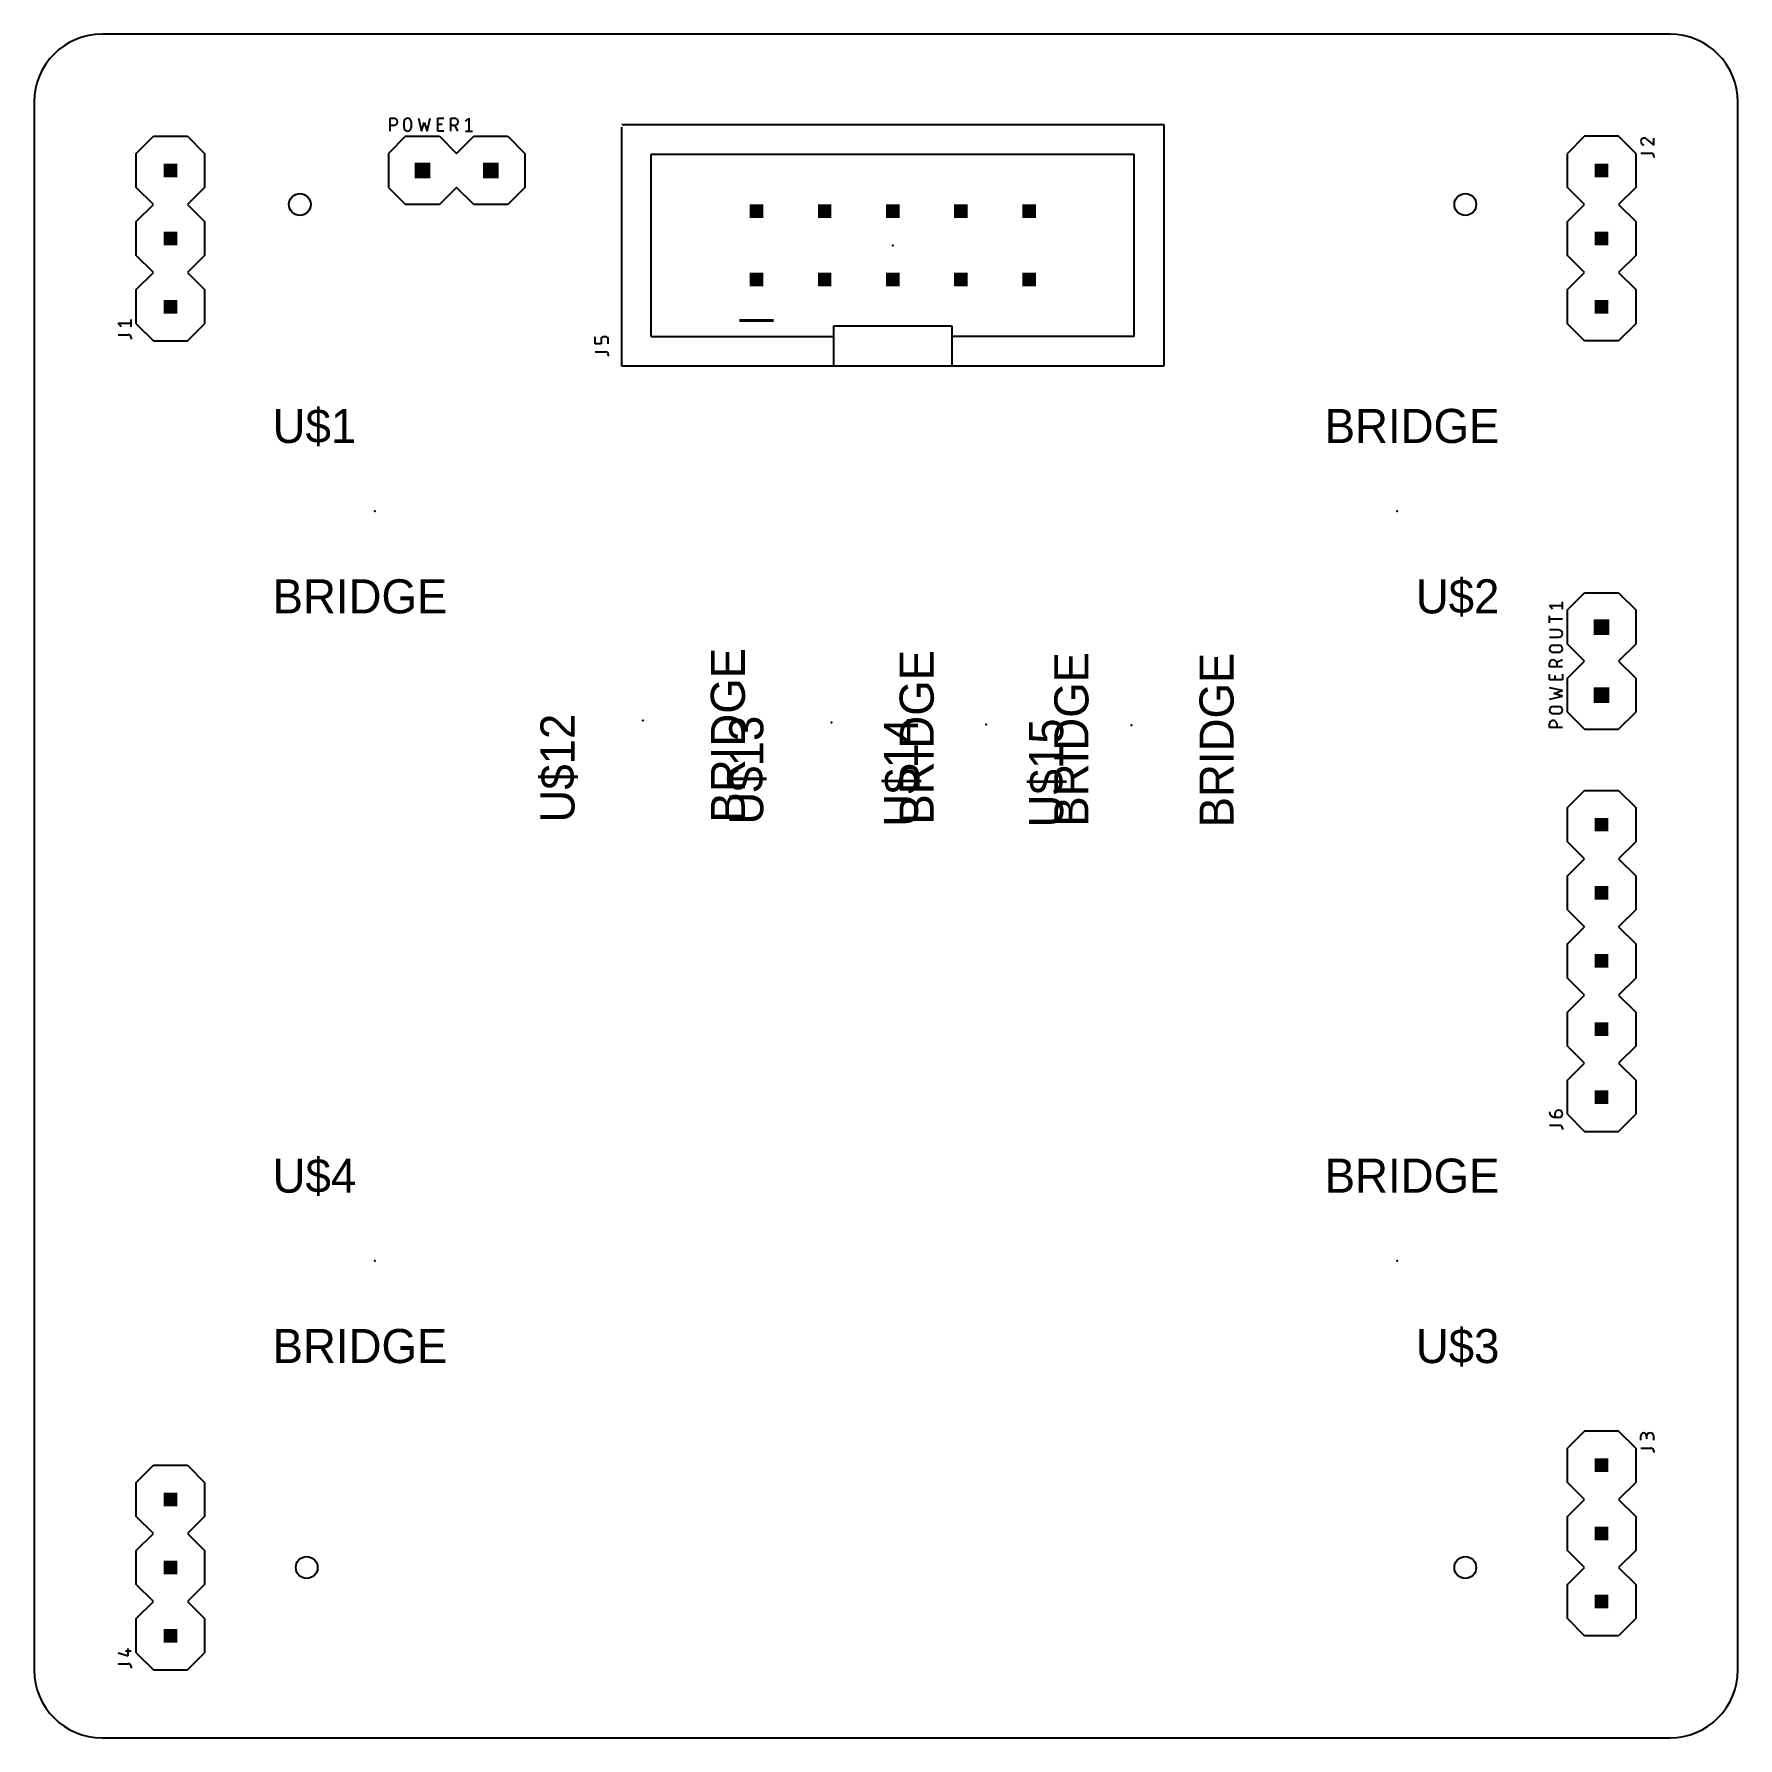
# Model space of a CAD drawing. Extents: x 0 to 63.5, y 0 to 63.5.
import ezdxf
from ezdxf.enums import TextEntityAlignment as Align

# ---------------------------------------------------------------- set-up
doc = ezdxf.new("R2010")
doc.units = 0
for name, color, linetype in [('20', 30, 'CONTINUOUS'), ('21', 253, 'CONTINUOUS'), ('22', 253, 'CONTINUOUS'), ('23', 7, 'CONTINUOUS'), ('25', 253, 'CONTINUOUS'), ('51', 253, 'CONTINUOUS')]:
    doc.layers.add(name, color=color, linetype=linetype)

# ---------------------------------------------------------------- blocks, each defined once
blk = doc.blocks.new('RECT')
blk.add_solid([(-0.5, -0.5), (0.5, -0.5), (-0.5, 0.5), (0.5, 0.5)])

msp = doc.modelspace()

# ---------------------------------------------------------------- linework, layer by layer
at = {"layer": '20'}
for p, q in [((60.96, 63.5), (2.54, 63.5)), ((0, 60.96), (0, 2.54)), ((63.5, 2.54), (63.5, 60.96)), ((2.54, 0), (60.96, 0))]:
    msp.add_line(p, q, dxfattribs=at)
for centre in [(9.906, 57.15), (53.34, 57.15), (10.16, 6.35), (53.34, 6.35)]:
    msp.add_circle(centre, 0.4064, dxfattribs=at)
for centre, start, end in [((2.54, 60.96), 90, 180), ((60.96, 60.96), 0, 90), ((2.54, 2.54), 180, 270), ((60.96, 2.54), 270, 0)]:
    msp.add_arc(centre, 2.54, start, end, dxfattribs=at)
at = {"layer": '21'}
for p, q in [((3.81, 59.055), (4.445, 59.69)), ((4.445, 59.69), (5.715, 59.69)), ((5.715, 59.69), (6.35, 59.055)), ((13.843, 59.69), (13.208, 59.055)), ((13.843, 59.69), (15.113, 59.69)), ((15.113, 59.69), (15.748, 59.055)), ((15.748, 59.055), (16.383, 59.69)), ((16.383, 59.69), (17.653, 59.69)), ((17.653, 59.69), (18.288, 59.055)), ((21.904, 60.126), (42.104, 60.126)), ((21.904, 51.126), (21.904, 60.026)), ((42.104, 60.126), (42.104, 51.126)), ((57.785, 59.69), (57.15, 59.055)), ((59.055, 59.69), (57.785, 59.69)), ((59.69, 59.055), (59.055, 59.69)), ((3.81, 57.785), (3.81, 59.055)), ((6.35, 59.055), (6.35, 57.785)), ((13.208, 59.055), (13.208, 57.785)), ((18.288, 59.055), (18.288, 57.785)), ((57.15, 57.785), (57.15, 59.055)), ((59.69, 59.055), (59.69, 57.785)), ((4.445, 57.15), (3.81, 57.785)), ((6.35, 57.785), (5.715, 57.15)), ((13.208, 57.785), (13.843, 57.15)), ((15.748, 57.785), (15.113, 57.15)), ((16.383, 57.15), (15.748, 57.785)), ((18.288, 57.785), (17.653, 57.15)), ((57.785, 57.15), (57.15, 57.785)), ((59.69, 57.785), (59.055, 57.15)), ((3.81, 56.515), (4.445, 57.15)), ((5.715, 57.15), (6.35, 56.515)), ((15.113, 57.15), (13.843, 57.15)), ((17.653, 57.15), (16.383, 57.15)), ((57.15, 56.515), (57.785, 57.15)), ((59.055, 57.15), (59.69, 56.515)), ((3.81, 55.245), (3.81, 56.515)), ((6.35, 56.515), (6.35, 55.245)), ((57.15, 55.245), (57.15, 56.515)), ((59.69, 56.515), (59.69, 55.245)), ((4.445, 54.61), (3.81, 55.245)), ((6.35, 55.245), (5.715, 54.61)), ((57.785, 54.61), (57.15, 55.245)), ((59.69, 55.245), (59.055, 54.61)), ((3.81, 53.975), (4.445, 54.61)), ((5.715, 54.61), (6.35, 53.975)), ((57.15, 53.975), (57.785, 54.61)), ((59.055, 54.61), (59.69, 53.975)), ((3.81, 52.705), (3.81, 53.975)), ((6.35, 53.975), (6.35, 52.705)), ((57.15, 52.705), (57.15, 53.975)), ((59.69, 53.975), (59.69, 52.705)), ((3.81, 52.705), (4.445, 52.07)), ((5.715, 52.07), (6.35, 52.705)), ((26.289, 52.851), (27.559, 52.851)), ((57.785, 52.07), (57.15, 52.705)), ((59.69, 52.705), (59.055, 52.07)), ((4.445, 52.07), (5.715, 52.07)), ((29.804, 51.126), (29.804, 52.626)), ((29.804, 52.626), (34.204, 52.626)), ((34.204, 52.626), (34.204, 51.126)), ((59.055, 52.07), (57.785, 52.07)), ((29.804, 51.126), (21.904, 51.126)), ((34.204, 51.126), (29.804, 51.126)), ((42.104, 51.126), (34.204, 51.126)), ((57.15, 42.037), (57.785, 42.672)), ((57.785, 42.672), (59.055, 42.672)), ((59.055, 42.672), (59.69, 42.037)), ((57.15, 40.767), (57.15, 42.037)), ((59.69, 42.037), (59.69, 40.767)), ((57.785, 40.132), (57.15, 40.767)), ((59.69, 40.767), (59.055, 40.132)), ((57.15, 39.497), (57.785, 40.132)), ((59.055, 40.132), (59.69, 39.497)), ((57.15, 38.227), (57.15, 39.497)), ((59.69, 39.497), (59.69, 38.227)), ((57.15, 38.227), (57.785, 37.592)), ((59.055, 37.592), (59.69, 38.227)), ((57.785, 37.592), (59.055, 37.592)), ((57.15, 34.671), (57.785, 35.306)), ((57.785, 35.306), (59.055, 35.306)), ((59.055, 35.306), (59.69, 34.671)), ((57.15, 33.401), (57.15, 34.671)), ((59.69, 34.671), (59.69, 33.401)), ((57.785, 32.766), (57.15, 33.401)), ((59.69, 33.401), (59.055, 32.766)), ((57.15, 32.131), (57.785, 32.766)), ((59.055, 32.766), (59.69, 32.131)), ((57.15, 30.861), (57.15, 32.131)), ((59.69, 32.131), (59.69, 30.861)), ((57.15, 30.861), (57.785, 30.226)), ((59.055, 30.226), (59.69, 30.861)), ((57.15, 29.591), (57.785, 30.226)), ((59.055, 30.226), (59.69, 29.591)), ((57.15, 28.321), (57.15, 29.591)), ((59.69, 29.591), (59.69, 28.321)), ((57.785, 27.686), (57.15, 28.321)), ((59.69, 28.321), (59.055, 27.686)), ((57.15, 27.051), (57.785, 27.686)), ((59.055, 27.686), (59.69, 27.051)), ((57.15, 25.781), (57.15, 27.051)), ((59.69, 27.051), (59.69, 25.781)), ((57.785, 25.146), (57.15, 25.781)), ((59.69, 25.781), (59.055, 25.146)), ((57.15, 24.511), (57.785, 25.146)), ((59.055, 25.146), (59.69, 24.511)), ((57.15, 23.241), (57.15, 24.511)), ((59.69, 24.511), (59.69, 23.241)), ((57.15, 23.241), (57.785, 22.606)), ((59.055, 22.606), (59.69, 23.241)), ((57.785, 22.606), (59.055, 22.606)), ((57.785, 11.43), (57.15, 10.795)), ((59.055, 11.43), (57.785, 11.43)), ((59.69, 10.795), (59.055, 11.43)), ((57.15, 9.525), (57.15, 10.795)), ((59.69, 10.795), (59.69, 9.525)), ((3.81, 9.525), (4.445, 10.16)), ((4.445, 10.16), (5.715, 10.16)), ((5.715, 10.16), (6.35, 9.525)), ((3.81, 8.255), (3.81, 9.525)), ((6.35, 9.525), (6.35, 8.255)), ((57.785, 8.89), (57.15, 9.525)), ((59.69, 9.525), (59.055, 8.89)), ((57.15, 8.255), (57.785, 8.89)), ((59.055, 8.89), (59.69, 8.255)), ((4.445, 7.62), (3.81, 8.255)), ((6.35, 8.255), (5.715, 7.62)), ((57.15, 6.985), (57.15, 8.255)), ((59.69, 8.255), (59.69, 6.985)), ((3.81, 6.985), (4.445, 7.62)), ((5.715, 7.62), (6.35, 6.985)), ((3.81, 5.715), (3.81, 6.985)), ((6.35, 6.985), (6.35, 5.715)), ((57.785, 6.35), (57.15, 6.985)), ((59.69, 6.985), (59.055, 6.35)), ((57.15, 5.715), (57.785, 6.35)), ((59.055, 6.35), (59.69, 5.715)), ((4.445, 5.08), (3.81, 5.715)), ((6.35, 5.715), (5.715, 5.08)), ((57.15, 4.445), (57.15, 5.715)), ((59.69, 5.715), (59.69, 4.445)), ((3.81, 4.445), (4.445, 5.08)), ((5.715, 5.08), (6.35, 4.445)), ((3.81, 3.175), (3.81, 4.445)), ((6.35, 4.445), (6.35, 3.175)), ((57.785, 3.81), (57.15, 4.445)), ((59.69, 4.445), (59.055, 3.81)), ((59.055, 3.81), (57.785, 3.81)), ((3.81, 3.175), (4.445, 2.54)), ((5.715, 2.54), (6.35, 3.175)), ((4.445, 2.54), (5.715, 2.54))]:
    msp.add_line(p, q, dxfattribs=at)
at = {"layer": '22'}
msp.add_line((26.289, 52.813), (27.559, 52.813), dxfattribs=at)
at = {"layer": '23'}
for p in [(14.478, 58.42), (58.42, 58.42), (32.004, 55.626), (5.08, 53.34), (12.7, 45.72), (50.8, 45.72), (58.42, 38.862), (22.6822, 37.9222), (29.718, 37.846), (35.4838, 37.7698), (40.894, 37.7444), (58.42, 23.876), (12.7, 17.78), (50.8, 17.78), (58.42, 10.16), (5.08, 3.81)]:
    msp.add_point(p, dxfattribs=at)
at = {"layer": '25'}
for p, q in [((13.2715, 59.8805), (13.2715, 60.3631)), ((13.2715, 60.3631), (13.4056, 60.3631)), ((14.3286, 60.3631), (14.4358, 59.8805)), ((14.6503, 59.8805), (14.7575, 60.3631)), ((15.051, 59.8805), (15.051, 60.3631)), ((15.051, 60.3631), (15.2655, 60.3631)), ((15.5309, 59.8805), (15.5309, 60.3631)), ((15.5309, 60.3631), (15.665, 60.3631)), ((16.0732, 60.2559), (16.2072, 60.3631)), ((16.2072, 60.3631), (16.2072, 59.8805)), ((13.4056, 60.095), (13.2715, 60.095)), ((13.7872, 60.0146), (13.7872, 60.229)), ((14.0553, 60.229), (14.0553, 60.0146)), ((14.4358, 59.8805), (14.543, 60.2022)), ((14.543, 60.2022), (14.6503, 59.8805)), ((15.051, 60.1486), (15.2119, 60.1486)), ((15.2655, 59.8805), (15.051, 59.8805)), ((15.665, 60.095), (15.5309, 60.095)), ((15.799, 59.8805), (15.6918, 60.095)), ((16.0732, 59.8805), (16.3413, 59.8805)), ((59.8805, 59.0636), (60.2559, 59.0636)), ((60.095, 59.5863), (60.3631, 59.3584)), ((60.3631, 59.3584), (60.3631, 59.6265)), ((60.3631, 58.9564), (60.3631, 58.9027)), ((3.2441, 52.5892), (3.1369, 52.7232)), ((3.1369, 52.7232), (3.6195, 52.7232)), ((3.6195, 52.5892), (3.6195, 52.8573)), ((3.1369, 52.2944), (3.5123, 52.2944)), ((3.6195, 52.1871), (3.6195, 52.1335)), ((20.9169, 51.9542), (20.9169, 52.2223)), ((21.1314, 52.115), (21.1314, 51.9542)), ((21.2923, 52.2223), (21.2386, 52.2223)), ((21.3995, 51.9542), (21.3995, 52.115)), ((21.1314, 51.9542), (20.9169, 51.9542)), ((20.9169, 51.6594), (21.2923, 51.6594)), ((21.3995, 51.5521), (21.3995, 51.4985)), ((56.5841, 42.0665), (56.4769, 42.2006)), ((56.4769, 42.2006), (56.9595, 42.2006)), ((56.9595, 42.0665), (56.9595, 42.3346)), ((56.4769, 41.5545), (56.4769, 41.8226)), ((56.9595, 41.6885), (56.4769, 41.6885)), ((56.8254, 41.2922), (56.4769, 41.2922)), ((56.4769, 41.0241), (56.8254, 41.0241)), ((56.611, 40.7253), (56.8254, 40.7253)), ((56.4769, 39.9149), (56.4769, 40.049)), ((56.8254, 40.4572), (56.611, 40.4572)), ((56.9595, 40.183), (56.745, 40.0758)), ((56.745, 40.049), (56.745, 39.9149)), ((56.9595, 39.9149), (56.4769, 39.9149)), ((56.4769, 39.435), (56.4769, 39.6495)), ((56.9595, 39.435), (56.4769, 39.435)), ((56.6914, 39.435), (56.6914, 39.5959)), ((56.9595, 39.6495), (56.9595, 39.435)), ((56.9595, 39.0343), (56.4769, 39.1415)), ((56.4769, 38.7126), (56.9595, 38.8198)), ((56.6378, 38.927), (56.9595, 39.0343)), ((56.9595, 38.8198), (56.6378, 38.927)), ((56.611, 38.4393), (56.8254, 38.4393)), ((56.8254, 38.1712), (56.611, 38.1712)), ((56.4769, 37.6555), (56.4769, 37.7896)), ((56.9595, 37.6555), (56.4769, 37.6555)), ((56.745, 37.7896), (56.745, 37.6555)), ((56.6914, 23.1252), (56.6914, 23.286)), ((56.8254, 23.1252), (56.6914, 23.1252)), ((56.7986, 23.3933), (56.8254, 23.3933)), ((56.4769, 22.8304), (56.8523, 22.8304)), ((56.9595, 22.7231), (56.9595, 22.6695)), ((59.8805, 11.0984), (59.8805, 11.2593)), ((59.8805, 10.8036), (60.2559, 10.8036)), ((60.095, 11.2593), (60.095, 11.152)), ((60.3631, 11.0984), (60.3631, 11.2324)), ((60.3631, 10.6964), (60.3631, 10.6427)), ((3.405, 3.2468), (3.6195, 3.2468)), ((3.5123, 3.0592), (3.5123, 3.3273)), ((3.1369, 3.1664), (3.5123, 3.0592)), ((3.1369, 2.7644), (3.5123, 2.7644)), ((3.6195, 2.6571), (3.6195, 2.6035))]:
    msp.add_line(p, q, dxfattribs=at)
for centre, radius, start, end in [((13.4056, 60.229), 0.1341, 270, 90), ((13.9213, 60.229), 0.1341, 0, 180), ((15.665, 60.229), 0.1341, 270, 90), ((13.9213, 60.0146), 0.1341, 180, 0), ((60.0012, 59.5058), 0.1207, 90, 179.997), ((60.0355, 59.5058), 0.155, 179.9969, 252.0597), ((60.0012, 59.4969), 0.1296, 43.6035, 89.9998), ((60.2559, 58.9564), 0.1072, 0, 90), ((3.5123, 52.1871), 0.1072, 0, 90), ((21.2386, 52.115), 0.1072, 90, 180), ((21.2923, 52.115), 0.1072, 0, 90), ((21.2923, 51.5521), 0.1072, 0, 90), ((56.8254, 41.1582), 0.1341, 270, 90), ((56.611, 40.5912), 0.1341, 90, 270), ((56.8254, 40.5912), 0.1341, 270, 90), ((56.611, 40.049), 0.1341, 0, 180), ((56.611, 38.3053), 0.1341, 90, 270), ((56.8254, 38.3053), 0.1341, 270, 90), ((56.611, 37.7896), 0.1341, 0, 180), ((56.6914, 23.3397), 0.2145, 180.0017, 270), ((56.7986, 23.286), 0.1072, 90, 180), ((56.8254, 23.2592), 0.1341, 270, 90), ((56.8523, 22.7231), 0.1072, 0, 90), ((59.9877, 11.2593), 0.1072, 0, 180), ((60.229, 11.2324), 0.1341, 0, 180), ((60.2559, 10.6964), 0.1072, 0, 90), ((3.5123, 2.6571), 0.1072, 0, 90)]:
    msp.add_arc(centre, radius, start, end, dxfattribs=at)
at = {"layer": '51'}
for p, q in [((23.004, 52.226), (23.004, 59.026)), ((23.004, 59.026), (41.004, 59.026)), ((41.004, 52.226), (41.004, 59.026)), ((23.004, 52.226), (29.804, 52.226)), ((41.004, 52.226), (34.204, 52.226))]:
    msp.add_line(p, q, dxfattribs=at)

# ---------------------------------------------------------------- block references
for p, xscale, yscale, rotation in [((5.08, 58.42), 0.508, 0.508, 90), ((58.42, 58.42), 0.508, 0.508, 270), ((5.08, 55.88), 0.508, 0.508, 90), ((58.42, 55.88), 0.508, 0.508, 270), ((5.08, 53.34), 0.508, 0.508, 90), ((58.42, 53.34), 0.508, 0.508, 270), ((58.42, 41.402), 0.5842, 0.5842, 90), ((58.42, 38.862), 0.5842, 0.5842, 90), ((58.42, 34.036), 0.508, 0.508, 90), ((58.42, 31.496), 0.508, 0.508, 90), ((58.42, 28.956), 0.508, 0.508, 90), ((58.42, 26.416), 0.508, 0.508, 90), ((58.42, 23.876), 0.508, 0.508, 90), ((58.42, 10.16), 0.508, 0.508, 270), ((5.08, 8.89), 0.508, 0.508, 90), ((58.42, 7.62), 0.508, 0.508, 270), ((5.08, 6.35), 0.508, 0.508, 90), ((58.42, 5.08), 0.508, 0.508, 270), ((5.08, 3.81), 0.508, 0.508, 90)]:
    msp.add_blockref('RECT', p, dxfattribs=dict(at, xscale=xscale, yscale=yscale, rotation=rotation))
for p, xscale, yscale in [((14.478, 58.42), 0.5842, 0.5842), ((17.018, 58.42), 0.5842, 0.5842), ((26.924, 56.896), 0.508, 0.508), ((29.464, 56.896), 0.508, 0.508), ((32.004, 56.896), 0.508, 0.508), ((34.544, 56.896), 0.508, 0.508), ((34.544, 56.896), 0.508, 0.508), ((37.084, 56.896), 0.508, 0.508), ((26.924, 54.356), 0.508, 0.508), ((29.464, 54.356), 0.508, 0.508), ((32.004, 54.356), 0.508, 0.508), ((34.544, 54.356), 0.508, 0.508), ((34.544, 54.356), 0.508, 0.508), ((37.084, 54.356), 0.508, 0.508)]:
    msp.add_blockref('RECT', p, dxfattribs=dict(at, xscale=xscale, yscale=yscale))

# ---------------------------------------------------------------- texts
at = {"layer": '21'}
for s, p in [('U$1', (8.89, 48.26)), ('BRIDGE', (8.89, 41.91)), ('U$4', (8.89, 20.32)), ('BRIDGE', (8.89, 13.97))]:
    msp.add_text(s, height=1.27, dxfattribs=at).set_placement(p)
for s, p in [('BRIDGE', (54.61, 49.53)), ('U$2', (54.61, 43.18)), ('BRIDGE', (54.61, 21.59)), ('U$3', (54.61, 15.24))]:
    msp.add_text(s, height=1.27, dxfattribs=at).set_placement(p, align=Align.TOP_RIGHT)
for s, p in [('BRIDGE', (26.4922, 34.1122)), ('BRIDGE', (33.528, 34.036)), ('BRIDGE', (39.2938, 33.9598)), ('BRIDGE', (44.704, 33.9344)), ('U$12', (20.1422, 34.1122)), ('U$13', (27.178, 34.036)), ('U$14', (32.9438, 33.9598)), ('U$15', (38.354, 33.9344))]:
    msp.add_text(s, height=1.27, rotation=90, dxfattribs=at).set_placement(p)

doc.saveas('drawing.dxf')
